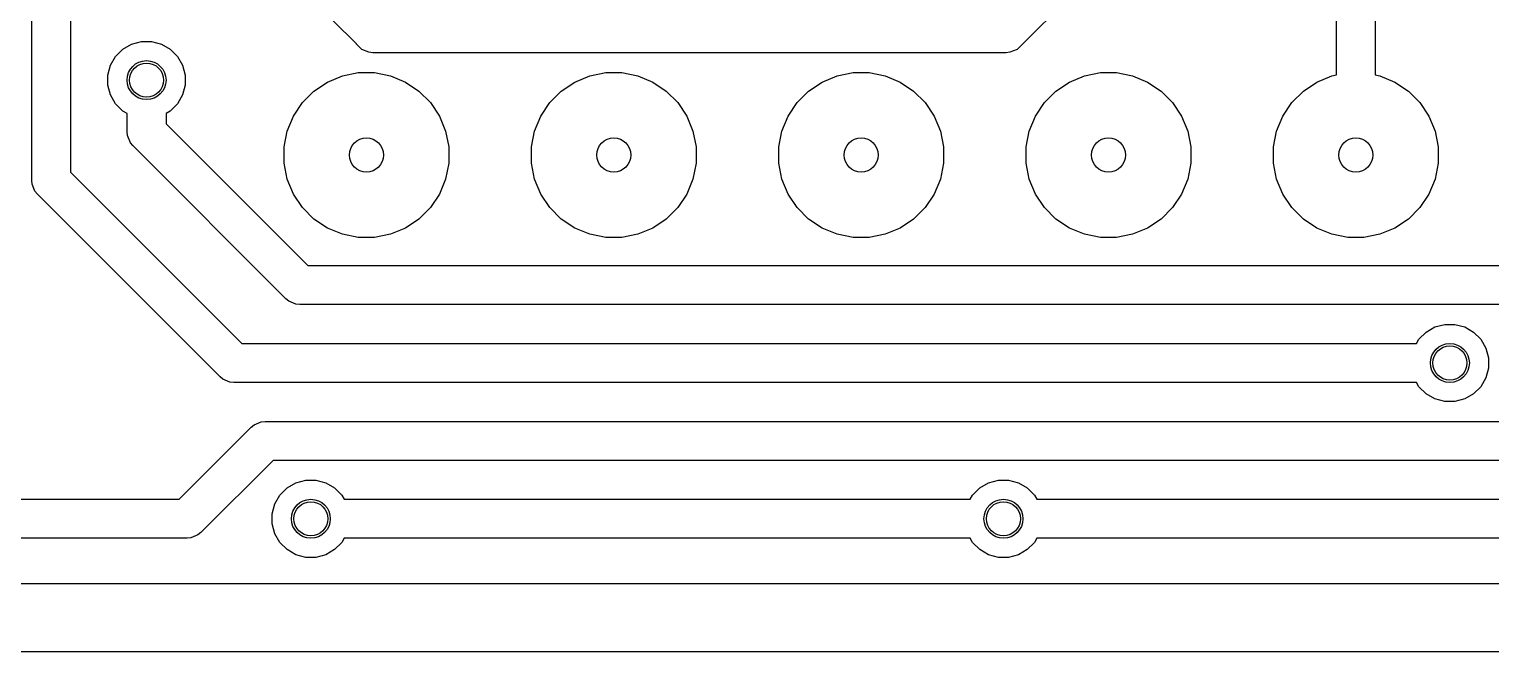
# Model space of a CAD drawing. Extents: x 4.31 to 6.88, y -4.85 to -4.24.
# Drawn here: x 5.706 to 6.297, y -4.829 to -4.577 of the extents above; entities that cross this region are included whole.
import ezdxf

# ---------------------------------------------------------------- set-up
doc = ezdxf.new("R2010")
doc.units = 0
doc.header["$MEASUREMENT"] = 0
doc.layers.add('BLACK', color=7, linetype='CONTINUOUS')

msp = doc.modelspace()

# ---------------------------------------------------------------- linework, layer by layer
at = {"layer": 'BLACK', "linetype": 'CONTINUOUS'}
for p, q in [((6.22905, -4.46187), (6.10667, -4.58425)), ((6.23459, -4.59554), (6.23459, -4.52348)), ((6.25034, -4.52348), (6.25034, -4.59554)), ((5.70713, -4.63817), (5.70713, -4.54551)), ((5.72287, -4.54877), (5.72287, -4.63491)), ((5.83844, -4.58303), (5.81978, -4.56437)), ((5.74107, -4.58805), (5.74398, -4.58514)), ((5.74398, -4.58514), (5.74754, -4.58309)), ((5.74754, -4.58309), (5.75151, -4.58202)), ((5.75151, -4.58202), (5.75562, -4.58202)), ((5.75562, -4.58202), (5.75959, -4.58309)), ((5.75959, -4.58309), (5.76315, -4.58514)), ((5.76315, -4.58514), (5.76606, -4.58805)), ((5.83845, -4.58305), (5.83844, -4.58303)), ((5.84063, -4.58523), (5.83845, -4.58305)), ((6.10667, -4.58425), (6.10548, -4.58523)), ((5.73902, -4.59161), (5.74107, -4.58805)), ((5.76606, -4.58805), (5.76812, -4.59161)), ((5.84346, -4.5864), (5.84063, -4.58523)), ((5.845, -4.58655), (5.84346, -4.5864)), ((5.97438, -4.58655), (5.845, -4.58655)), ((5.975, -4.58661), (5.97438, -4.58655)), ((6.01762, -4.58661), (5.975, -4.58661)), ((6.01823, -4.58655), (6.01762, -4.58661)), ((6.1011, -4.58655), (6.01823, -4.58655)), ((6.10264, -4.5864), (6.1011, -4.58655)), ((6.10548, -4.58523), (6.10264, -4.5864)), ((5.73795, -4.59558), (5.73902, -4.59161)), ((5.73795, -4.59969), (5.73795, -4.59558)), ((5.76812, -4.59161), (5.76918, -4.59558)), ((5.76918, -4.59558), (5.76918, -4.59969)), ((5.82669, -4.59842), (5.83275, -4.59591)), ((5.83275, -4.59591), (5.83919, -4.59463)), ((5.83919, -4.59463), (5.84575, -4.59463)), ((5.84575, -4.59463), (5.85218, -4.59591)), ((5.85218, -4.59591), (5.85824, -4.59842)), ((5.92669, -4.59842), (5.93275, -4.59591)), ((5.93275, -4.59591), (5.93919, -4.59463)), ((5.93919, -4.59463), (5.94575, -4.59463)), ((5.94575, -4.59463), (5.95218, -4.59591)), ((5.95218, -4.59591), (5.95824, -4.59842)), ((6.02669, -4.59842), (6.03275, -4.59591)), ((6.03275, -4.59591), (6.03919, -4.59463)), ((6.03919, -4.59463), (6.04575, -4.59463)), ((6.04575, -4.59463), (6.05218, -4.59591)), ((6.05218, -4.59591), (6.05824, -4.59842)), ((6.12669, -4.59842), (6.13275, -4.59591)), ((6.13275, -4.59591), (6.13919, -4.59463)), ((6.13919, -4.59463), (6.14575, -4.59463)), ((6.14575, -4.59463), (6.15218, -4.59591)), ((6.15218, -4.59591), (6.15824, -4.59842)), ((6.22669, -4.59842), (6.23275, -4.59591)), ((6.23275, -4.59591), (6.23459, -4.59554)), ((6.25034, -4.59554), (6.25218, -4.59591)), ((6.25218, -4.59591), (6.25824, -4.59842)), ((5.73902, -4.60366), (5.73795, -4.59969)), ((5.76918, -4.59969), (5.76812, -4.60366)), ((5.8166, -4.6067), (5.82124, -4.60206)), ((5.82124, -4.60206), (5.82669, -4.59842)), ((5.85824, -4.59842), (5.8637, -4.60206)), ((5.8637, -4.60206), (5.86834, -4.6067)), ((5.9166, -4.6067), (5.92124, -4.60206)), ((5.92124, -4.60206), (5.92669, -4.59842)), ((5.95824, -4.59842), (5.9637, -4.60206)), ((5.9637, -4.60206), (5.96833, -4.6067)), ((6.0166, -4.6067), (6.02124, -4.60206)), ((6.02124, -4.60206), (6.02669, -4.59842)), ((6.05824, -4.59842), (6.0637, -4.60206)), ((6.0637, -4.60206), (6.06834, -4.6067)), ((6.1166, -4.6067), (6.12124, -4.60206)), ((6.12124, -4.60206), (6.12669, -4.59842)), ((6.15824, -4.59842), (6.1637, -4.60206)), ((6.1637, -4.60206), (6.16833, -4.6067)), ((6.2166, -4.6067), (6.22124, -4.60206)), ((6.22124, -4.60206), (6.22669, -4.59842)), ((6.25824, -4.59842), (6.2637, -4.60206)), ((6.2637, -4.60206), (6.26833, -4.6067)), ((5.74107, -4.60722), (5.73902, -4.60366)), ((5.74398, -4.61013), (5.74107, -4.60722)), ((5.76606, -4.60722), (5.76315, -4.61013)), ((5.76812, -4.60366), (5.76606, -4.60722)), ((5.81295, -4.61216), (5.8166, -4.6067)), ((5.86834, -4.6067), (5.87198, -4.61216)), ((5.91295, -4.61216), (5.9166, -4.6067)), ((5.96833, -4.6067), (5.97198, -4.61216)), ((6.01295, -4.61216), (6.0166, -4.6067)), ((6.06834, -4.6067), (6.07198, -4.61216)), ((6.11295, -4.61216), (6.1166, -4.6067)), ((6.16833, -4.6067), (6.17198, -4.61216)), ((6.21295, -4.61216), (6.2166, -4.6067)), ((6.26833, -4.6067), (6.27198, -4.61216)), ((5.74569, -4.61112), (5.74398, -4.61013)), ((5.74569, -4.61857), (5.74569, -4.61112)), ((5.76315, -4.61013), (5.76144, -4.61112)), ((5.76144, -4.61112), (5.76144, -4.61531)), ((5.81044, -4.61822), (5.81295, -4.61216)), ((5.87198, -4.61216), (5.87449, -4.61822)), ((5.91044, -4.61822), (5.91295, -4.61216)), ((5.97198, -4.61216), (5.97449, -4.61822)), ((6.01044, -4.61822), (6.01295, -4.61216)), ((6.07198, -4.61216), (6.07449, -4.61822)), ((6.11044, -4.61822), (6.11295, -4.61216)), ((6.17198, -4.61216), (6.17449, -4.61822)), ((6.21044, -4.61822), (6.21295, -4.61216)), ((6.27198, -4.61216), (6.27449, -4.61822)), ((5.74585, -4.6201), (5.74569, -4.61857)), ((5.74702, -4.62294), (5.74585, -4.6201)), ((5.76144, -4.61531), (5.81877, -4.67264)), ((5.80916, -4.62465), (5.81044, -4.61822)), ((5.87449, -4.61822), (5.87577, -4.62465)), ((5.90916, -4.62465), (5.91044, -4.61822)), ((5.97449, -4.61822), (5.97577, -4.62465)), ((6.00916, -4.62465), (6.01044, -4.61822)), ((6.07449, -4.61822), (6.07577, -4.62465)), ((6.10916, -4.62465), (6.11044, -4.61822)), ((6.17449, -4.61822), (6.17577, -4.62465)), ((6.20916, -4.62465), (6.21044, -4.61822)), ((6.27449, -4.61822), (6.27577, -4.62465)), ((5.748, -4.62414), (5.74702, -4.62294)), ((5.80994, -4.68608), (5.748, -4.62414)), ((5.80916, -4.63121), (5.80916, -4.62465)), ((5.87577, -4.62465), (5.87577, -4.63121)), ((5.90916, -4.63121), (5.90916, -4.62465)), ((5.97577, -4.62465), (5.97577, -4.63121)), ((6.00916, -4.63121), (6.00916, -4.62465)), ((6.07577, -4.62465), (6.07577, -4.63121)), ((6.10916, -4.63121), (6.10916, -4.62465)), ((6.17577, -4.62465), (6.17577, -4.63121)), ((6.20916, -4.63121), (6.20916, -4.62465)), ((6.27577, -4.62465), (6.27577, -4.63121)), ((5.81044, -4.63765), (5.80916, -4.63121)), ((5.87577, -4.63121), (5.87449, -4.63765)), ((5.91044, -4.63765), (5.90916, -4.63121)), ((5.97577, -4.63121), (5.97449, -4.63765)), ((6.01044, -4.63765), (6.00916, -4.63121)), ((6.07577, -4.63121), (6.07449, -4.63765)), ((6.11044, -4.63765), (6.10916, -4.63121)), ((6.17577, -4.63121), (6.17449, -4.63765)), ((6.21044, -4.63765), (6.20916, -4.63121)), ((6.27577, -4.63121), (6.27449, -4.63765)), ((5.70728, -4.63971), (5.70713, -4.63817)), ((5.72287, -4.63491), (5.7921, -4.70413)), ((5.81295, -4.64371), (5.81044, -4.63765)), ((5.87449, -4.63765), (5.87198, -4.64371)), ((5.91295, -4.64371), (5.91044, -4.63765)), ((5.97449, -4.63765), (5.97198, -4.64371)), ((6.01295, -4.64371), (6.01044, -4.63765)), ((6.07449, -4.63765), (6.07198, -4.64371)), ((6.11295, -4.64371), (6.11044, -4.63765)), ((6.17449, -4.63765), (6.17198, -4.64371)), ((6.21295, -4.64371), (6.21044, -4.63765)), ((6.27449, -4.63765), (6.27198, -4.64371)), ((5.70845, -4.64254), (5.70728, -4.63971)), ((5.70943, -4.64374), (5.70845, -4.64254)), ((5.78327, -4.71758), (5.70943, -4.64374)), ((5.8166, -4.64916), (5.81295, -4.64371)), ((5.87198, -4.64371), (5.86834, -4.64916)), ((5.9166, -4.64916), (5.91295, -4.64371)), ((5.97198, -4.64371), (5.96833, -4.64916)), ((6.0166, -4.64916), (6.01295, -4.64371)), ((6.07198, -4.64371), (6.06834, -4.64916)), ((6.1166, -4.64916), (6.11295, -4.64371)), ((6.17198, -4.64371), (6.16833, -4.64916)), ((6.2166, -4.64916), (6.21295, -4.64371)), ((6.27198, -4.64371), (6.26833, -4.64916)), ((5.82124, -4.6538), (5.8166, -4.64916)), ((5.86834, -4.64916), (5.8637, -4.6538)), ((5.92124, -4.6538), (5.9166, -4.64916)), ((5.96833, -4.64916), (5.9637, -4.6538)), ((6.02124, -4.6538), (6.0166, -4.64916)), ((6.06834, -4.64916), (6.0637, -4.6538)), ((6.12124, -4.6538), (6.1166, -4.64916)), ((6.16833, -4.64916), (6.1637, -4.6538)), ((6.22124, -4.6538), (6.2166, -4.64916)), ((6.26833, -4.64916), (6.2637, -4.6538)), ((5.82669, -4.65744), (5.82124, -4.6538)), ((5.8637, -4.6538), (5.85824, -4.65744)), ((5.92669, -4.65744), (5.92124, -4.6538)), ((5.9637, -4.6538), (5.95824, -4.65744)), ((6.02669, -4.65744), (6.02124, -4.6538)), ((6.0637, -4.6538), (6.05824, -4.65744)), ((6.12669, -4.65744), (6.12124, -4.6538)), ((6.1637, -4.6538), (6.15824, -4.65744)), ((6.22669, -4.65744), (6.22124, -4.6538)), ((6.2637, -4.6538), (6.25824, -4.65744)), ((5.83275, -4.65995), (5.82669, -4.65744)), ((5.83919, -4.66123), (5.83275, -4.65995)), ((5.84575, -4.66123), (5.83919, -4.66123)), ((5.85218, -4.65995), (5.84575, -4.66123)), ((5.85824, -4.65744), (5.85218, -4.65995)), ((5.93275, -4.65995), (5.92669, -4.65744)), ((5.93919, -4.66123), (5.93275, -4.65995)), ((5.94575, -4.66123), (5.93919, -4.66123)), ((5.95218, -4.65995), (5.94575, -4.66123)), ((5.95824, -4.65744), (5.95218, -4.65995)), ((6.03275, -4.65995), (6.02669, -4.65744)), ((6.03919, -4.66123), (6.03275, -4.65995)), ((6.04575, -4.66123), (6.03919, -4.66123)), ((6.05218, -4.65995), (6.04575, -4.66123)), ((6.05824, -4.65744), (6.05218, -4.65995)), ((6.13275, -4.65995), (6.12669, -4.65744)), ((6.13919, -4.66123), (6.13275, -4.65995)), ((6.14575, -4.66123), (6.13919, -4.66123)), ((6.15218, -4.65995), (6.14575, -4.66123)), ((6.15824, -4.65744), (6.15218, -4.65995)), ((6.23275, -4.65995), (6.22669, -4.65744)), ((6.23919, -4.66123), (6.23275, -4.65995)), ((6.24575, -4.66123), (6.23919, -4.66123)), ((6.25218, -4.65995), (6.24575, -4.66123)), ((6.25824, -4.65744), (6.25218, -4.65995)), ((5.81877, -4.67264), (6.38662, -4.67264)), ((5.81114, -4.68706), (5.80994, -4.68608)), ((5.81398, -4.68823), (5.81114, -4.68706)), ((5.81551, -4.68839), (5.81398, -4.68823)), ((6.38989, -4.68839), (5.81551, -4.68839)), ((6.27445, -4.69746), (6.27842, -4.69639)), ((6.27842, -4.69639), (6.28254, -4.69639)), ((6.28254, -4.69639), (6.28651, -4.69746)), ((6.267, -4.70413), (6.26799, -4.70242)), ((6.26799, -4.70242), (6.27089, -4.69951)), ((6.27089, -4.69951), (6.27445, -4.69746)), ((6.28651, -4.69746), (6.29007, -4.69951)), ((6.29007, -4.69951), (6.29297, -4.70242)), ((6.29297, -4.70242), (6.29503, -4.70598)), ((5.7921, -4.70413), (6.267, -4.70413)), ((6.29503, -4.70598), (6.29609, -4.70995)), ((6.29609, -4.71406), (6.29503, -4.71803)), ((6.29609, -4.70995), (6.29609, -4.71406)), ((5.78446, -4.71855), (5.78327, -4.71758)), ((5.7873, -4.71973), (5.78446, -4.71855)), ((5.78884, -4.71988), (5.7873, -4.71973)), ((6.267, -4.71988), (5.78884, -4.71988)), ((6.26799, -4.72159), (6.267, -4.71988)), ((6.29503, -4.71803), (6.29297, -4.72159)), ((6.27089, -4.7245), (6.26799, -4.72159)), ((6.27445, -4.72656), (6.27089, -4.7245)), ((6.27842, -4.72762), (6.27445, -4.72656)), ((6.28651, -4.72656), (6.28254, -4.72762)), ((6.29007, -4.7245), (6.28651, -4.72656)), ((6.29297, -4.72159), (6.29007, -4.7245)), ((6.28254, -4.72762), (6.27842, -4.72762)), ((5.76674, -4.76713), (5.79593, -4.73794)), ((5.79593, -4.73794), (5.79712, -4.73696)), ((5.79712, -4.73696), (5.79996, -4.73578)), ((5.79996, -4.73578), (5.8015, -4.73563)), ((5.8015, -4.73563), (6.52363, -4.73563)), ((5.80476, -4.75138), (5.77557, -4.78057)), ((6.52689, -4.75138), (5.80476, -4.75138)), ((5.81041, -4.76251), (5.81397, -4.76045)), ((5.81397, -4.76045), (5.81794, -4.75939)), ((5.81794, -4.75939), (5.82206, -4.75939)), ((5.82206, -4.75939), (5.82603, -4.76045)), ((5.82603, -4.76045), (5.82959, -4.76251)), ((6.09041, -4.76251), (6.09397, -4.76045)), ((6.09397, -4.76045), (6.09794, -4.75939)), ((6.09794, -4.75939), (6.10206, -4.75939)), ((6.10206, -4.75939), (6.10603, -4.76045)), ((6.10603, -4.76045), (6.10959, -4.76251)), ((4.62314, -4.76713), (5.76674, -4.76713)), ((5.80545, -4.76897), (5.80751, -4.76541)), ((5.80751, -4.76541), (5.81041, -4.76251)), ((5.82959, -4.76251), (5.83249, -4.76541)), ((5.83249, -4.76541), (5.83348, -4.76713)), ((5.83348, -4.76713), (6.08652, -4.76713)), ((6.08652, -4.76713), (6.08751, -4.76541)), ((6.08751, -4.76541), (6.09041, -4.76251)), ((6.10959, -4.76251), (6.11249, -4.76541)), ((6.11249, -4.76541), (6.11348, -4.76713)), ((6.11348, -4.76713), (6.54118, -4.76713)), ((5.80439, -4.77294), (5.80545, -4.76897)), ((5.80439, -4.77706), (5.80439, -4.77294)), ((5.80545, -4.78103), (5.80439, -4.77706)), ((5.77, -4.78287), (4.61988, -4.78287)), ((5.77154, -4.78272), (5.77, -4.78287)), ((5.77437, -4.78155), (5.77154, -4.78272)), ((5.77557, -4.78057), (5.77437, -4.78155)), ((5.80751, -4.78459), (5.80545, -4.78103)), ((5.81041, -4.78749), (5.80751, -4.78459)), ((5.83249, -4.78459), (5.82959, -4.78749)), ((5.83348, -4.78287), (5.83249, -4.78459)), ((6.08652, -4.78287), (5.83348, -4.78287)), ((6.08751, -4.78459), (6.08652, -4.78287)), ((6.09041, -4.78749), (6.08751, -4.78459)), ((6.11249, -4.78459), (6.10959, -4.78749)), ((6.11348, -4.78287), (6.11249, -4.78459)), ((6.64, -4.78287), (6.11348, -4.78287)), ((5.81397, -4.78955), (5.81041, -4.78749)), ((5.81794, -4.79061), (5.81397, -4.78955)), ((5.82206, -4.79061), (5.81794, -4.79061)), ((5.82603, -4.78955), (5.82206, -4.79061)), ((5.82959, -4.78749), (5.82603, -4.78955)), ((6.09397, -4.78955), (6.09041, -4.78749)), ((6.09794, -4.79061), (6.09397, -4.78955)), ((6.10206, -4.79061), (6.09794, -4.79061)), ((6.10603, -4.78955), (6.10206, -4.79061)), ((6.10959, -4.78749), (6.10603, -4.78955)), ((4.55071, -4.80122), (6.70929, -4.80122)), ((6.715, -4.82878), (4.545, -4.82878))]:
    msp.add_line(p, q, dxfattribs=at)
at = {"layer": 'BLACK'}
for centre, radius in [((5.75357, -4.59764), 0.00787), ((5.84247, -4.62793), 0.00689), ((5.94247, -4.62793), 0.00689), ((6.04247, -4.62793), 0.00689), ((6.14247, -4.62793), 0.00689), ((6.24247, -4.62793), 0.00689), ((6.28048, -4.71201), 0.00787), ((5.82, -4.775), 0.00787), ((6.1, -4.775), 0.00787)]:
    msp.add_circle(centre, radius, dxfattribs=at)
at = {"layer": 'WHITE'}
for centre in [(5.75357, -4.59764), (5.84247, -4.62793), (5.94247, -4.62793), (6.04247, -4.62793), (6.14247, -4.62793), (6.24247, -4.62793), (6.28048, -4.71201), (5.82, -4.775), (6.1, -4.775)]:
    msp.add_circle(centre, 0.00689, dxfattribs=at)

doc.saveas('drawing.dxf')
